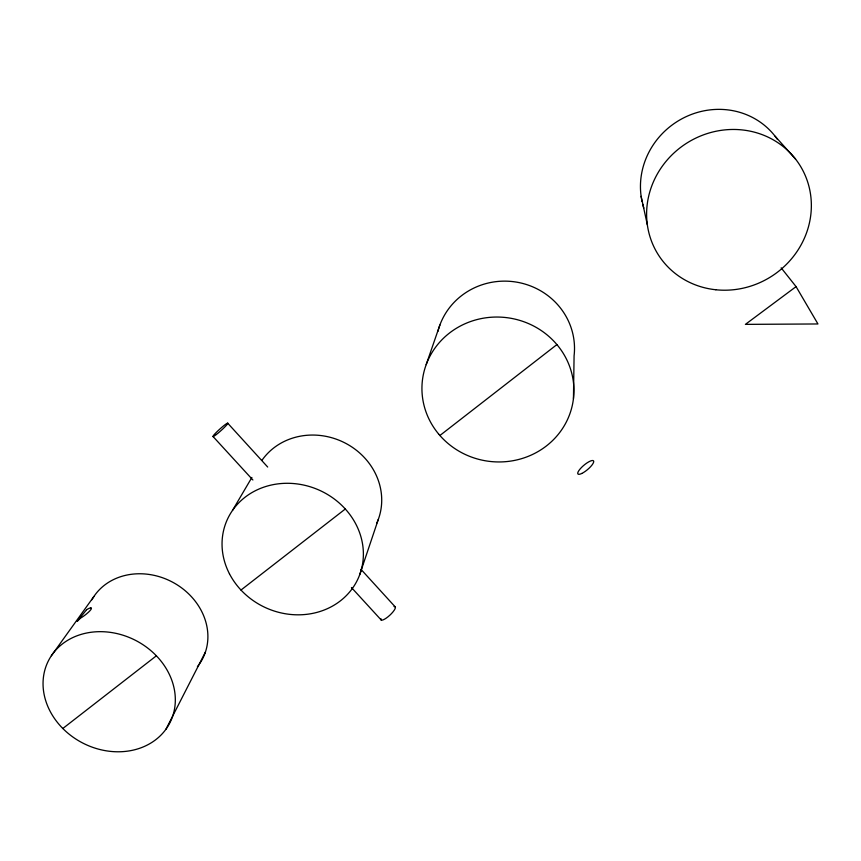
<?xml version="1.0" encoding="UTF-8"?>
<svg xmlns="http://www.w3.org/2000/svg" width="861" height="861" viewBox="0 0 861 861"><rect width="100%" height="100%" fill="white"/><g stroke="black" fill="none" stroke-linecap="round" stroke-linejoin="round"><path stroke-width="1.29" d="M573.458 398.546L574.083 355.819A69.332 66.663 6.4 0 0 517.289 282.257A69.332 66.663 6.4 0 0 437.883 331.474M359.694 574.717L378.259 519.549M426.184 364.633L439.863 325.071M165.936 729.256A68.202 57.73 27.2 0 0 110.251 632.351A68.202 57.73 27.2 0 0 51.38 713.575A68.202 57.73 27.2 0 0 165.936 729.256L205.402 652.089M232.502 510.412L251.886 477.446M51.38 655.727L93.914 596.469M86.531 609.782L77.253 621.265L80.557 618.133A9.772 1.819 -36.8 0 0 86.606 613.85A9.6 1.787 -36.8 0 0 90.782 607.963M62.821 728.492L156.379 655.802M240.983 590.054L345.293 509.012M439.896 435.505L556.906 344.583M796.07 286.627L745.4 324.371L817.95 323.962L796.07 286.627L781.153 267.846M213.097 436.581L252.886 479.986M351.439 587.525L381.272 620.081M227.67 423.149L267.685 467.028M360.963 569.336L395.382 607.08M775.104 136.232L795.586 159.124M641.122 196.33L647.343 224.786M643.813 208.104A75.951 71.861 -36.1 0 1 642.693 204.229M642.069 201.614A75.951 71.861 -36.1 0 1 686.346 116.569A75.951 71.861 -36.1 0 1 777.354 139.299M261.905 460.398A65.716 60.087 23.8 0 1 346.596 443.802A65.716 60.087 23.8 0 1 376.763 523.165M394.026 606.553A9.665 2.54 -42.8 0 1 389.775 615.271A9.665 2.54 -42.8 0 1 380.928 618.628M91.89 599.773A62.724 54.2 27.6 0 1 177.248 584.888A62.724 54.2 27.6 0 1 197.417 666.694M86.606 609.674A9.772 1.819 -36.8 0 1 90.868 607.855M715.835 289.759A83.743 78.943 -32.7 0 0 805.982 177.291A83.743 78.943 -32.7 0 0 665.133 162.471A83.743 78.943 -32.7 0 0 715.835 289.759M438.529 433.89A76.069 72.378 8.2 0 0 568.69 416.875A76.069 72.378 8.2 0 0 486.573 317.709A76.069 72.378 8.2 0 0 438.529 433.89M581.778 473.464A10.203 2.831 -40.1 0 0 593.735 461.485A10.203 2.831 -40.1 0 0 581.627 467.34A10.203 2.831 -40.1 0 0 581.778 473.464M229.446 573.77A71.754 64.586 23.4 0 0 351.622 589.484A71.754 64.586 23.4 0 0 297.045 483.914A71.754 64.586 23.4 0 0 229.446 573.77M216.38 434.493A9.988 0.958 -42 0 0 227.842 423.332A9.988 0.958 -42 0 0 216.961 431.748A9.988 0.958 -42 0 0 216.38 434.493"/></g></svg>
